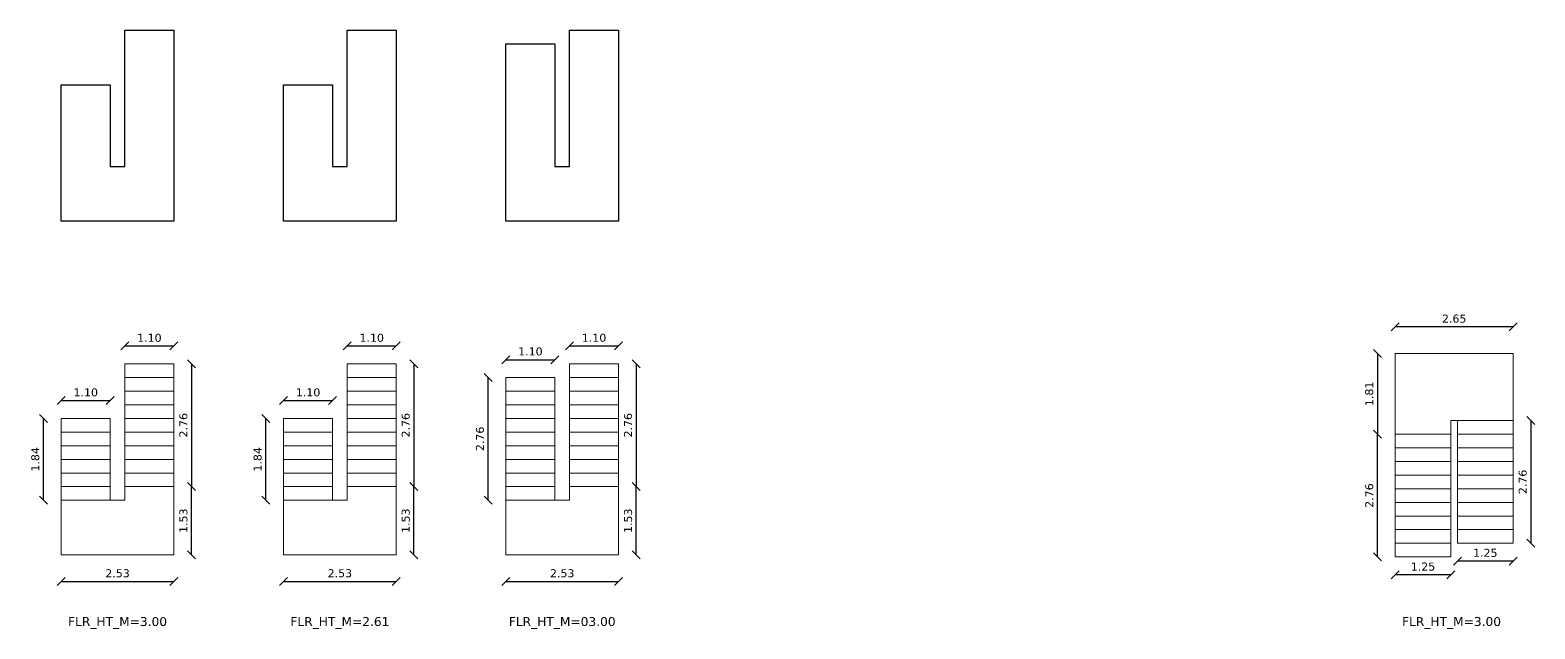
# Model space of a CAD drawing. Header units: metres. Extents: x 609 to 1377, y 679 to 857.
# Drawn here: x 1032.09 to 1065.93, y 723.85 to 737.31 of the extents above; entities that cross this region are included whole.
import ezdxf

# ---------------------------------------------------------------- set-up
doc = ezdxf.new("R2010")
doc.units = ezdxf.units.M
doc.header["$MEASUREMENT"] = 0
doc.header["$PDMODE"] = 2
doc.header["$PDSIZE"] = 50
doc.layers.get('0').update_dxf_attribs({"lineweight": 0})
doc.layers.get('Defpoints').update_dxf_attribs({"lineweight": 0})
for name, color, linetype, lineweight in [('BLK_1_FLR_-1_FIRESTAIR_1', 1, 'Continuous', 0), ('BLK_1_FLR_-1_FIRESTAIR_1_FLIGHT_1', 7, 'Continuous', 0), ('BLK_1_FLR_-1_FIRESTAIR_1_FLIGHT_2', 7, 'Continuous', 0), ('BLK_1_FLR_-1_FIRESTAIR_1_LANDING_1', 7, 'Continuous', 0), ('BLK_1_FLR_-1_STAIR_1_FLIGHT_1', 7, 'Continuous', 0), ('BLK_1_FLR_-1_STAIR_1_FLIGHT_2', 7, 'Continuous', 0), ('BLK_1_FLR_-1_STAIR_1_LANDING_1', 7, 'Continuous', 0), ('BLK_1_FLR_0_STAIR_1_FLIGHT_1', 7, 'Continuous', 0), ('BLK_1_FLR_0_STAIR_1_FLIGHT_2', 7, 'Continuous', 0), ('BLK_1_FLR_0_STAIR_1_LANDING_1', 7, 'Continuous', 0), ('BLK_1_FLR_1_STAIR_1_FLIGHT_1', 7, 'Continuous', 0), ('BLK_1_FLR_1_STAIR_1_FLIGHT_2', 7, 'Continuous', 0), ('BLK_1_FLR_1_STAIR_1_LANDING_1', 7, 'Continuous', 0)]:
    doc.layers.add(name, color=color, linetype=linetype, lineweight=lineweight)
for name, color, linetype in [('BLK_1_FLR_-1_STAIR_1', 1, 'Continuous'), ('BLK_1_FLR_0_STAIR_1', 1, 'Continuous'), ('BLK_1_FLR_1_STAIR_1', 1, 'Continuous')]:
    doc.layers.add(name, color=color, linetype=linetype)
doc.styles.get("Standard").update_dxf_attribs({"font": 'verdana.ttf', "height": 0.18})
doc.dimstyles.get("Standard").update_dxf_attribs({"dimscale": 0, "dimtxt": 0.18, "dimasz": 0.18, "dimexe": 0.18, "dimexo": 0.0625, "dimgap": 0.09, "dimtad": 1, "dimtoh": 1, "dimzin": 0, "dimdsep": 46, "dimtxsty": 'Standard', "dimblk": 'OBLIQUE', "dimcen": 0.09, "dimse1": 1, "dimse2": 1, "dimadec": 0, "dimazin": 0, "dimtfac": 1, "dimtofl": 0, "dimtmove": 0, "dimatfit": 3, "dimldrblk": 'OBLIQUE', "dimfxl": 1, "dimtolj": 1, "dimtzin": 0, "dimarcsym": 0})

# ---------------------------------------------------------------- blocks, each defined once
blk = doc.blocks.new('_Oblique')
at = {"color": 0, "linetype": 'ByBlock', "lineweight": -2}
blk.add_line((-0.5, -0.5), (0.5, 0.5), dxfattribs=at)
blk = doc.blocks.new('*D126')
at = {"layer": 'BLK_1_FLR_0_STAIR_1_FLIGHT_2', "color": 0, "linetype": 'Continuous', "lineweight": -2}
blk.add_line((1037.388, 726.739), (1037.388, 728.579), dxfattribs=at)
at = {"layer": 'Defpoints', "color": 0, "linetype": 'Continuous'}
for p in [(1037.388, 728.579), (1037.788, 728.579), (1037.788, 726.739)]:
    blk.add_point(p, dxfattribs=at)
at = {"layer": 'BLK_1_FLR_0_STAIR_1_FLIGHT_2', "color": 0, "linetype": 'Continuous', "lineweight": -2, "xscale": 0.18, "yscale": 0.18, "zscale": 0.18}
for p, rotation in [((1037.388, 728.579), 90), ((1037.388, 726.739), 270)]:
    blk.add_blockref('_Oblique', p, dxfattribs=dict(at, rotation=rotation))
at = {"layer": 'BLK_1_FLR_0_STAIR_1_FLIGHT_2', "color": 0, "linetype": 'Continuous', "insert": (1037.204, 727.659), "char_height": 0.18, "attachment_point": 5, "rotation": 90}
blk.add_mtext('\\A1;1.84', dxfattribs=at)
blk = doc.blocks.new('*D127')
at = {"layer": 'BLK_1_FLR_0_STAIR_1_FLIGHT_1', "color": 0, "linetype": 'Continuous', "lineweight": -2}
blk.add_line((1040.718, 729.806), (1040.718, 727.046), dxfattribs=at)
at = {"layer": 'Defpoints', "color": 0, "linetype": 'Continuous'}
for p in [(1040.318, 729.806), (1040.318, 727.046), (1040.718, 727.046)]:
    blk.add_point(p, dxfattribs=at)
at = {"layer": 'BLK_1_FLR_0_STAIR_1_FLIGHT_1', "color": 0, "linetype": 'Continuous', "lineweight": -2, "xscale": 0.18, "yscale": 0.18, "zscale": 0.18}
for p, rotation in [((1040.718, 729.806), 90), ((1040.718, 727.046), 270)]:
    blk.add_blockref('_Oblique', p, dxfattribs=dict(at, rotation=rotation))
at = {"layer": 'BLK_1_FLR_0_STAIR_1_FLIGHT_1', "color": 0, "linetype": 'Continuous', "insert": (1040.535, 728.426), "char_height": 0.18, "attachment_point": 5, "rotation": 90}
blk.add_mtext('\\A1;2.76', dxfattribs=at)
blk = doc.blocks.new('*D128')
at = {"layer": 'BLK_1_FLR_0_STAIR_1_FLIGHT_2', "color": 0, "linetype": 'Continuous', "lineweight": -2}
blk.add_line((1037.788, 728.979), (1038.888, 728.979), dxfattribs=at)
at = {"layer": 'Defpoints', "color": 0, "linetype": 'Continuous'}
for p in [(1038.888, 728.979), (1037.788, 728.579), (1038.888, 728.579)]:
    blk.add_point(p, dxfattribs=at)
at = {"layer": 'BLK_1_FLR_0_STAIR_1_FLIGHT_2', "color": 0, "linetype": 'Continuous', "lineweight": -2, "xscale": 0.18, "yscale": 0.18, "zscale": 0.18, "rotation": 180}
blk.add_blockref('_Oblique', (1037.788, 728.979), dxfattribs=at)
at = {"layer": 'BLK_1_FLR_0_STAIR_1_FLIGHT_2', "color": 0, "linetype": 'Continuous', "lineweight": -2, "xscale": 0.18, "yscale": 0.18, "zscale": 0.18}
blk.add_blockref('_Oblique', (1038.888, 728.979), dxfattribs=at)
at = {"layer": 'BLK_1_FLR_0_STAIR_1_FLIGHT_2', "color": 0, "linetype": 'Continuous', "insert": (1038.338, 729.163), "char_height": 0.18, "attachment_point": 5}
blk.add_mtext('\\A1;1.10', dxfattribs=at)
blk = doc.blocks.new('*D129')
at = {"layer": 'BLK_1_FLR_0_STAIR_1_FLIGHT_1', "color": 0, "linetype": 'Continuous', "lineweight": -2}
blk.add_line((1039.219, 730.207), (1040.318, 730.207), dxfattribs=at)
at = {"layer": 'Defpoints', "color": 0, "linetype": 'Continuous'}
for p in [(1040.318, 730.207), (1039.219, 729.806), (1040.318, 729.807)]:
    blk.add_point(p, dxfattribs=at)
at = {"layer": 'BLK_1_FLR_0_STAIR_1_FLIGHT_1', "color": 0, "linetype": 'Continuous', "lineweight": -2, "xscale": 0.18, "yscale": 0.18, "zscale": 0.18, "rotation": 180}
blk.add_blockref('_Oblique', (1039.219, 730.207), dxfattribs=at)
at = {"layer": 'BLK_1_FLR_0_STAIR_1_FLIGHT_1', "color": 0, "linetype": 'Continuous', "lineweight": -2, "xscale": 0.18, "yscale": 0.18, "zscale": 0.18}
blk.add_blockref('_Oblique', (1040.318, 730.207), dxfattribs=at)
at = {"layer": 'BLK_1_FLR_0_STAIR_1_FLIGHT_1', "color": 0, "linetype": 'Continuous', "insert": (1039.769, 730.39), "char_height": 0.18, "attachment_point": 5}
blk.add_mtext('\\A1;1.10', dxfattribs=at)
blk = doc.blocks.new('*D134')
at = {"layer": 'BLK_1_FLR_0_STAIR_1_LANDING_1', "color": 0, "lineweight": -2}
blk.add_line((1037.788, 724.913), (1040.318, 724.913), dxfattribs=at)
at = {"layer": 'Defpoints', "color": 0, "linetype": 'Continuous'}
for p in [(1037.788, 725.513), (1040.318, 725.513), (1040.318, 724.913)]:
    blk.add_point(p, dxfattribs=at)
at = {"layer": 'BLK_1_FLR_0_STAIR_1_LANDING_1', "color": 0, "linetype": 'Continuous', "lineweight": -2, "xscale": 0.18, "yscale": 0.18, "zscale": 0.18, "rotation": 180}
blk.add_blockref('_Oblique', (1037.788, 724.913), dxfattribs=at)
at = {"layer": 'BLK_1_FLR_0_STAIR_1_LANDING_1', "color": 0, "linetype": 'Continuous', "lineweight": -2, "xscale": 0.18, "yscale": 0.18, "zscale": 0.18}
blk.add_blockref('_Oblique', (1040.318, 724.913), dxfattribs=at)
at = {"layer": 'BLK_1_FLR_0_STAIR_1_LANDING_1', "color": 0, "linetype": 'Continuous', "insert": (1039.053, 725.097), "char_height": 0.18, "attachment_point": 5}
blk.add_mtext('\\A1;2.53', dxfattribs=at)
blk = doc.blocks.new('*D136')
at = {"layer": 'BLK_1_FLR_0_STAIR_1_LANDING_1', "color": 0, "lineweight": -2}
blk.add_line((1040.718, 725.513), (1040.718, 727.046), dxfattribs=at)
at = {"layer": 'Defpoints', "color": 0, "linetype": 'Continuous'}
for p in [(1040.318, 727.046), (1040.718, 727.046), (1040.318, 725.513)]:
    blk.add_point(p, dxfattribs=at)
at = {"layer": 'BLK_1_FLR_0_STAIR_1_LANDING_1', "color": 0, "linetype": 'Continuous', "lineweight": -2, "xscale": 0.18, "yscale": 0.18, "zscale": 0.18}
for p, rotation in [((1040.718, 727.046), 90), ((1040.718, 725.513), 270)]:
    blk.add_blockref('_Oblique', p, dxfattribs=dict(at, rotation=rotation))
at = {"layer": 'BLK_1_FLR_0_STAIR_1_LANDING_1', "color": 0, "linetype": 'Continuous', "insert": (1040.535, 726.279), "char_height": 0.18, "attachment_point": 5, "rotation": 90}
blk.add_mtext('\\A1;1.53', dxfattribs=at)
blk = doc.blocks.new('*D290')
at = {"layer": 'BLK_1_FLR_-1_STAIR_1_FLIGHT_1', "color": 0, "linetype": 'Continuous', "lineweight": -2}
blk.add_line((1032.388, 726.739), (1032.388, 728.579), dxfattribs=at)
at = {"layer": 'Defpoints', "color": 0, "linetype": 'Continuous'}
for p in [(1032.388, 728.579), (1032.788, 728.579), (1032.788, 726.739)]:
    blk.add_point(p, dxfattribs=at)
at = {"layer": 'BLK_1_FLR_-1_STAIR_1_FLIGHT_1', "color": 0, "linetype": 'Continuous', "lineweight": -2, "xscale": 0.18, "yscale": 0.18, "zscale": 0.18}
for p, rotation in [((1032.388, 728.579), 90), ((1032.388, 726.739), 270)]:
    blk.add_blockref('_Oblique', p, dxfattribs=dict(at, rotation=rotation))
at = {"layer": 'BLK_1_FLR_-1_STAIR_1_FLIGHT_1', "color": 0, "linetype": 'Continuous', "insert": (1032.204, 727.659), "char_height": 0.18, "attachment_point": 5, "rotation": 90}
blk.add_mtext('\\A1;1.84', dxfattribs=at)
blk = doc.blocks.new('*D291')
at = {"layer": 'BLK_1_FLR_-1_STAIR_1_FLIGHT_2', "color": 0, "linetype": 'Continuous', "lineweight": -2}
blk.add_line((1035.718, 729.806), (1035.718, 727.046), dxfattribs=at)
at = {"layer": 'Defpoints', "color": 0, "linetype": 'Continuous'}
for p in [(1035.318, 729.806), (1035.318, 727.046), (1035.718, 727.046)]:
    blk.add_point(p, dxfattribs=at)
at = {"layer": 'BLK_1_FLR_-1_STAIR_1_FLIGHT_2', "color": 0, "linetype": 'Continuous', "lineweight": -2, "xscale": 0.18, "yscale": 0.18, "zscale": 0.18}
for p, rotation in [((1035.718, 729.806), 90), ((1035.718, 727.046), 270)]:
    blk.add_blockref('_Oblique', p, dxfattribs=dict(at, rotation=rotation))
at = {"layer": 'BLK_1_FLR_-1_STAIR_1_FLIGHT_2', "color": 0, "linetype": 'Continuous', "insert": (1035.535, 728.426), "char_height": 0.18, "attachment_point": 5, "rotation": 90}
blk.add_mtext('\\A1;2.76', dxfattribs=at)
blk = doc.blocks.new('*D292')
at = {"layer": 'BLK_1_FLR_-1_STAIR_1_FLIGHT_1', "color": 0, "linetype": 'Continuous', "lineweight": -2}
blk.add_line((1032.788, 728.979), (1033.888, 728.979), dxfattribs=at)
at = {"layer": 'Defpoints', "color": 0, "linetype": 'Continuous'}
for p in [(1033.888, 728.979), (1032.788, 728.579), (1033.888, 728.579)]:
    blk.add_point(p, dxfattribs=at)
at = {"layer": 'BLK_1_FLR_-1_STAIR_1_FLIGHT_1', "color": 0, "linetype": 'Continuous', "lineweight": -2, "xscale": 0.18, "yscale": 0.18, "zscale": 0.18, "rotation": 180}
blk.add_blockref('_Oblique', (1032.788, 728.979), dxfattribs=at)
at = {"layer": 'BLK_1_FLR_-1_STAIR_1_FLIGHT_1', "color": 0, "linetype": 'Continuous', "lineweight": -2, "xscale": 0.18, "yscale": 0.18, "zscale": 0.18}
blk.add_blockref('_Oblique', (1033.888, 728.979), dxfattribs=at)
at = {"layer": 'BLK_1_FLR_-1_STAIR_1_FLIGHT_1', "color": 0, "linetype": 'Continuous', "insert": (1033.338, 729.163), "char_height": 0.18, "attachment_point": 5}
blk.add_mtext('\\A1;1.10', dxfattribs=at)
blk = doc.blocks.new('*D293')
at = {"layer": 'BLK_1_FLR_-1_STAIR_1_FLIGHT_2', "color": 0, "linetype": 'Continuous', "lineweight": -2}
blk.add_line((1034.219, 730.207), (1035.318, 730.207), dxfattribs=at)
at = {"layer": 'Defpoints', "color": 0, "linetype": 'Continuous'}
for p in [(1035.318, 730.207), (1034.219, 729.806), (1035.318, 729.807)]:
    blk.add_point(p, dxfattribs=at)
at = {"layer": 'BLK_1_FLR_-1_STAIR_1_FLIGHT_2', "color": 0, "linetype": 'Continuous', "lineweight": -2, "xscale": 0.18, "yscale": 0.18, "zscale": 0.18, "rotation": 180}
blk.add_blockref('_Oblique', (1034.219, 730.207), dxfattribs=at)
at = {"layer": 'BLK_1_FLR_-1_STAIR_1_FLIGHT_2', "color": 0, "linetype": 'Continuous', "lineweight": -2, "xscale": 0.18, "yscale": 0.18, "zscale": 0.18}
blk.add_blockref('_Oblique', (1035.318, 730.207), dxfattribs=at)
at = {"layer": 'BLK_1_FLR_-1_STAIR_1_FLIGHT_2', "color": 0, "linetype": 'Continuous', "insert": (1034.769, 730.39), "char_height": 0.18, "attachment_point": 5}
blk.add_mtext('\\A1;1.10', dxfattribs=at)
blk = doc.blocks.new('*D288')
at = {"layer": 'BLK_1_FLR_-1_STAIR_1_LANDING_1', "color": 0, "lineweight": -2}
blk.add_line((1032.788, 724.913), (1035.318, 724.913), dxfattribs=at)
at = {"layer": 'Defpoints', "color": 0}
for p in [(1032.788, 725.513), (1035.318, 725.513), (1035.318, 724.913)]:
    blk.add_point(p, dxfattribs=at)
at = {"layer": 'BLK_1_FLR_-1_STAIR_1_LANDING_1', "color": 0, "lineweight": -2, "xscale": 0.18, "yscale": 0.18, "zscale": 0.18, "rotation": 180}
blk.add_blockref('_Oblique', (1032.788, 724.913), dxfattribs=at)
at = {"layer": 'BLK_1_FLR_-1_STAIR_1_LANDING_1', "color": 0, "lineweight": -2, "xscale": 0.18, "yscale": 0.18, "zscale": 0.18}
blk.add_blockref('_Oblique', (1035.318, 724.913), dxfattribs=at)
at = {"layer": 'BLK_1_FLR_-1_STAIR_1_LANDING_1', "color": 0, "insert": (1034.053, 725.097), "char_height": 0.18, "attachment_point": 5}
blk.add_mtext('\\A1;2.53', dxfattribs=at)
blk = doc.blocks.new('*D289')
at = {"layer": 'BLK_1_FLR_-1_STAIR_1_LANDING_1', "color": 0, "lineweight": -2}
blk.add_line((1035.718, 725.513), (1035.718, 727.046), dxfattribs=at)
at = {"layer": 'Defpoints', "color": 0}
for p in [(1035.318, 727.046), (1035.718, 727.046), (1035.318, 725.513)]:
    blk.add_point(p, dxfattribs=at)
at = {"layer": 'BLK_1_FLR_-1_STAIR_1_LANDING_1', "color": 0, "lineweight": -2, "xscale": 0.18, "yscale": 0.18, "zscale": 0.18}
for p, rotation in [((1035.718, 727.046), 90), ((1035.718, 725.513), 270)]:
    blk.add_blockref('_Oblique', p, dxfattribs=dict(at, rotation=rotation))
at = {"layer": 'BLK_1_FLR_-1_STAIR_1_LANDING_1', "color": 0, "insert": (1035.535, 726.279), "char_height": 0.18, "attachment_point": 5, "rotation": 90}
blk.add_mtext('\\A1;1.53', dxfattribs=at)
blk = doc.blocks.new('*D296')
at = {"layer": 'BLK_1_FLR_1_STAIR_1_FLIGHT_2', "color": 0, "linetype": 'Continuous', "lineweight": -2}
blk.add_line((1042.388, 726.739), (1042.388, 729.499), dxfattribs=at)
at = {"layer": 'Defpoints', "color": 0, "linetype": 'Continuous'}
for p in [(1042.388, 729.499), (1042.788, 729.499), (1042.788, 726.739)]:
    blk.add_point(p, dxfattribs=at)
at = {"layer": 'BLK_1_FLR_1_STAIR_1_FLIGHT_2', "color": 0, "linetype": 'Continuous', "lineweight": -2, "xscale": 0.18, "yscale": 0.18, "zscale": 0.18}
for p, rotation in [((1042.388, 729.499), 90), ((1042.388, 726.739), 270)]:
    blk.add_blockref('_Oblique', p, dxfattribs=dict(at, rotation=rotation))
at = {"layer": 'BLK_1_FLR_1_STAIR_1_FLIGHT_2', "color": 0, "linetype": 'Continuous', "insert": (1042.205, 728.119), "char_height": 0.18, "attachment_point": 5, "rotation": 90}
blk.add_mtext('\\A1;2.76', dxfattribs=at)
blk = doc.blocks.new('*D297')
at = {"layer": 'BLK_1_FLR_1_STAIR_1_FLIGHT_1', "color": 0, "linetype": 'Continuous', "lineweight": -2}
blk.add_line((1045.718, 729.806), (1045.718, 727.046), dxfattribs=at)
at = {"layer": 'Defpoints', "color": 0, "linetype": 'Continuous'}
for p in [(1045.318, 729.806), (1045.318, 727.046), (1045.718, 727.046)]:
    blk.add_point(p, dxfattribs=at)
at = {"layer": 'BLK_1_FLR_1_STAIR_1_FLIGHT_1', "color": 0, "linetype": 'Continuous', "lineweight": -2, "xscale": 0.18, "yscale": 0.18, "zscale": 0.18}
for p, rotation in [((1045.718, 729.806), 90), ((1045.718, 727.046), 270)]:
    blk.add_blockref('_Oblique', p, dxfattribs=dict(at, rotation=rotation))
at = {"layer": 'BLK_1_FLR_1_STAIR_1_FLIGHT_1', "color": 0, "linetype": 'Continuous', "insert": (1045.535, 728.426), "char_height": 0.18, "attachment_point": 5, "rotation": 90}
blk.add_mtext('\\A1;2.76', dxfattribs=at)
blk = doc.blocks.new('*D298')
at = {"layer": 'BLK_1_FLR_1_STAIR_1_FLIGHT_2', "color": 0, "linetype": 'Continuous', "lineweight": -2}
blk.add_line((1042.788, 729.899), (1043.888, 729.899), dxfattribs=at)
at = {"layer": 'Defpoints', "color": 0, "linetype": 'Continuous'}
for p in [(1043.888, 729.899), (1042.788, 729.499), (1043.888, 729.499)]:
    blk.add_point(p, dxfattribs=at)
at = {"layer": 'BLK_1_FLR_1_STAIR_1_FLIGHT_2', "color": 0, "linetype": 'Continuous', "lineweight": -2, "xscale": 0.18, "yscale": 0.18, "zscale": 0.18, "rotation": 180}
blk.add_blockref('_Oblique', (1042.788, 729.899), dxfattribs=at)
at = {"layer": 'BLK_1_FLR_1_STAIR_1_FLIGHT_2', "color": 0, "linetype": 'Continuous', "lineweight": -2, "xscale": 0.18, "yscale": 0.18, "zscale": 0.18}
blk.add_blockref('_Oblique', (1043.888, 729.899), dxfattribs=at)
at = {"layer": 'BLK_1_FLR_1_STAIR_1_FLIGHT_2', "color": 0, "linetype": 'Continuous', "insert": (1043.338, 730.083), "char_height": 0.18, "attachment_point": 5}
blk.add_mtext('\\A1;1.10', dxfattribs=at)
blk = doc.blocks.new('*D299')
at = {"layer": 'BLK_1_FLR_1_STAIR_1_FLIGHT_1', "color": 0, "linetype": 'Continuous', "lineweight": -2}
blk.add_line((1044.219, 730.207), (1045.318, 730.207), dxfattribs=at)
at = {"layer": 'Defpoints', "color": 0, "linetype": 'Continuous'}
for p in [(1045.318, 730.207), (1044.219, 729.806), (1045.318, 729.807)]:
    blk.add_point(p, dxfattribs=at)
at = {"layer": 'BLK_1_FLR_1_STAIR_1_FLIGHT_1', "color": 0, "linetype": 'Continuous', "lineweight": -2, "xscale": 0.18, "yscale": 0.18, "zscale": 0.18, "rotation": 180}
blk.add_blockref('_Oblique', (1044.219, 730.207), dxfattribs=at)
at = {"layer": 'BLK_1_FLR_1_STAIR_1_FLIGHT_1', "color": 0, "linetype": 'Continuous', "lineweight": -2, "xscale": 0.18, "yscale": 0.18, "zscale": 0.18}
blk.add_blockref('_Oblique', (1045.318, 730.207), dxfattribs=at)
at = {"layer": 'BLK_1_FLR_1_STAIR_1_FLIGHT_1', "color": 0, "linetype": 'Continuous', "insert": (1044.769, 730.39), "char_height": 0.18, "attachment_point": 5}
blk.add_mtext('\\A1;1.10', dxfattribs=at)
blk = doc.blocks.new('*D294')
at = {"layer": 'BLK_1_FLR_1_STAIR_1_LANDING_1', "color": 0, "lineweight": -2}
blk.add_line((1042.788, 724.913), (1045.318, 724.913), dxfattribs=at)
at = {"layer": 'Defpoints', "color": 0, "linetype": 'Continuous'}
for p in [(1042.788, 725.513), (1045.318, 725.513), (1045.318, 724.913)]:
    blk.add_point(p, dxfattribs=at)
at = {"layer": 'BLK_1_FLR_1_STAIR_1_LANDING_1', "color": 0, "linetype": 'Continuous', "lineweight": -2, "xscale": 0.18, "yscale": 0.18, "zscale": 0.18, "rotation": 180}
blk.add_blockref('_Oblique', (1042.788, 724.913), dxfattribs=at)
at = {"layer": 'BLK_1_FLR_1_STAIR_1_LANDING_1', "color": 0, "linetype": 'Continuous', "lineweight": -2, "xscale": 0.18, "yscale": 0.18, "zscale": 0.18}
blk.add_blockref('_Oblique', (1045.318, 724.913), dxfattribs=at)
at = {"layer": 'BLK_1_FLR_1_STAIR_1_LANDING_1', "color": 0, "linetype": 'Continuous', "insert": (1044.053, 725.097), "char_height": 0.18, "attachment_point": 5}
blk.add_mtext('\\A1;2.53', dxfattribs=at)
blk = doc.blocks.new('*D295')
at = {"layer": 'BLK_1_FLR_1_STAIR_1_LANDING_1', "color": 0, "lineweight": -2}
blk.add_line((1045.718, 725.513), (1045.718, 727.046), dxfattribs=at)
at = {"layer": 'Defpoints', "color": 0, "linetype": 'Continuous'}
for p in [(1045.318, 727.046), (1045.718, 727.046), (1045.318, 725.513)]:
    blk.add_point(p, dxfattribs=at)
at = {"layer": 'BLK_1_FLR_1_STAIR_1_LANDING_1', "color": 0, "linetype": 'Continuous', "lineweight": -2, "xscale": 0.18, "yscale": 0.18, "zscale": 0.18}
for p, rotation in [((1045.718, 727.046), 90), ((1045.718, 725.513), 270)]:
    blk.add_blockref('_Oblique', p, dxfattribs=dict(at, rotation=rotation))
at = {"layer": 'BLK_1_FLR_1_STAIR_1_LANDING_1', "color": 0, "linetype": 'Continuous', "insert": (1045.535, 726.279), "char_height": 0.18, "attachment_point": 5, "rotation": 90}
blk.add_mtext('\\A1;1.53', dxfattribs=at)
blk = doc.blocks.new('*D302')
at = {"layer": 'BLK_1_FLR_-1_FIRESTAIR_1_FLIGHT_1', "color": 0, "lineweight": -2}
blk.add_line((1065.838, 728.532), (1065.838, 725.772), dxfattribs=at)
at = {"layer": 'Defpoints', "color": 0}
for p in [(1065.438, 728.532), (1065.438, 725.772), (1065.838, 725.772)]:
    blk.add_point(p, dxfattribs=at)
at = {"layer": 'BLK_1_FLR_-1_FIRESTAIR_1_FLIGHT_1', "color": 0, "lineweight": -2, "xscale": 0.18, "yscale": 0.18, "zscale": 0.18}
for p, rotation in [((1065.838, 728.532), 90), ((1065.838, 725.772), 270)]:
    blk.add_blockref('_Oblique', p, dxfattribs=dict(at, rotation=rotation))
at = {"layer": 'BLK_1_FLR_-1_FIRESTAIR_1_FLIGHT_1', "color": 0, "insert": (1065.655, 727.152), "char_height": 0.18, "attachment_point": 5, "rotation": 90}
blk.add_mtext('\\A1;2.76', dxfattribs=at)
blk = doc.blocks.new('*D303')
at = {"layer": 'BLK_1_FLR_-1_FIRESTAIR_1_FLIGHT_2', "color": 0, "lineweight": -2}
blk.add_line((1062.388, 725.465), (1062.388, 728.225), dxfattribs=at)
at = {"layer": 'Defpoints', "color": 0}
for p in [(1062.388, 728.225), (1062.788, 728.225), (1062.788, 725.465)]:
    blk.add_point(p, dxfattribs=at)
at = {"layer": 'BLK_1_FLR_-1_FIRESTAIR_1_FLIGHT_2', "color": 0, "lineweight": -2, "xscale": 0.18, "yscale": 0.18, "zscale": 0.18}
for p, rotation in [((1062.388, 728.225), 90), ((1062.388, 725.465), 270)]:
    blk.add_blockref('_Oblique', p, dxfattribs=dict(at, rotation=rotation))
at = {"layer": 'BLK_1_FLR_-1_FIRESTAIR_1_FLIGHT_2', "color": 0, "insert": (1062.205, 726.845), "char_height": 0.18, "attachment_point": 5, "rotation": 90}
blk.add_mtext('\\A1;2.76', dxfattribs=at)
blk = doc.blocks.new('*D304')
at = {"layer": 'BLK_1_FLR_-1_FIRESTAIR_1_FLIGHT_1', "color": 0, "lineweight": -2}
blk.add_line((1065.438, 725.372), (1064.187, 725.372), dxfattribs=at)
at = {"layer": 'Defpoints', "color": 0}
for p in [(1064.187, 725.772), (1065.438, 725.772), (1064.187, 725.372)]:
    blk.add_point(p, dxfattribs=at)
at = {"layer": 'BLK_1_FLR_-1_FIRESTAIR_1_FLIGHT_1', "color": 0, "lineweight": -2, "xscale": 0.18, "yscale": 0.18, "zscale": 0.18, "rotation": 180}
blk.add_blockref('_Oblique', (1064.187, 725.372), dxfattribs=at)
at = {"layer": 'BLK_1_FLR_-1_FIRESTAIR_1_FLIGHT_1', "color": 0, "lineweight": -2, "xscale": 0.18, "yscale": 0.18, "zscale": 0.18}
blk.add_blockref('_Oblique', (1065.438, 725.372), dxfattribs=at)
at = {"layer": 'BLK_1_FLR_-1_FIRESTAIR_1_FLIGHT_1', "color": 0, "insert": (1064.813, 725.556), "char_height": 0.18, "attachment_point": 5}
blk.add_mtext('\\A1;1.25', dxfattribs=at)
blk = doc.blocks.new('*D305')
at = {"layer": 'BLK_1_FLR_-1_FIRESTAIR_1_FLIGHT_2', "color": 0, "lineweight": -2}
blk.add_line((1064.038, 725.065), (1062.788, 725.065), dxfattribs=at)
at = {"layer": 'Defpoints', "color": 0}
for p in [(1062.788, 725.465), (1064.038, 725.465), (1062.788, 725.065)]:
    blk.add_point(p, dxfattribs=at)
at = {"layer": 'BLK_1_FLR_-1_FIRESTAIR_1_FLIGHT_2', "color": 0, "lineweight": -2, "xscale": 0.18, "yscale": 0.18, "zscale": 0.18, "rotation": 180}
blk.add_blockref('_Oblique', (1062.788, 725.065), dxfattribs=at)
at = {"layer": 'BLK_1_FLR_-1_FIRESTAIR_1_FLIGHT_2', "color": 0, "lineweight": -2, "xscale": 0.18, "yscale": 0.18, "zscale": 0.18}
blk.add_blockref('_Oblique', (1064.038, 725.065), dxfattribs=at)
at = {"layer": 'BLK_1_FLR_-1_FIRESTAIR_1_FLIGHT_2', "color": 0, "insert": (1063.413, 725.248), "char_height": 0.18, "attachment_point": 5}
blk.add_mtext('\\A1;1.25', dxfattribs=at)
blk = doc.blocks.new('*D300')
at = {"layer": 'BLK_1_FLR_-1_FIRESTAIR_1_LANDING_1', "color": 0, "lineweight": -2}
blk.add_line((1065.438, 730.636), (1062.788, 730.636), dxfattribs=at)
at = {"layer": 'Defpoints', "color": 0}
for p in [(1062.788, 730.636), (1062.788, 730.036), (1065.438, 730.036)]:
    blk.add_point(p, dxfattribs=at)
at = {"layer": 'BLK_1_FLR_-1_FIRESTAIR_1_LANDING_1', "color": 0, "lineweight": -2, "xscale": 0.18, "yscale": 0.18, "zscale": 0.18, "rotation": 180}
blk.add_blockref('_Oblique', (1062.788, 730.636), dxfattribs=at)
at = {"layer": 'BLK_1_FLR_-1_FIRESTAIR_1_LANDING_1', "color": 0, "lineweight": -2, "xscale": 0.18, "yscale": 0.18, "zscale": 0.18}
blk.add_blockref('_Oblique', (1065.438, 730.636), dxfattribs=at)
at = {"layer": 'BLK_1_FLR_-1_FIRESTAIR_1_LANDING_1', "color": 0, "insert": (1064.113, 730.82), "char_height": 0.18, "attachment_point": 5}
blk.add_mtext('\\A1;2.65', dxfattribs=at)
blk = doc.blocks.new('*D301')
at = {"layer": 'BLK_1_FLR_-1_FIRESTAIR_1_LANDING_1', "color": 0, "lineweight": -2}
blk.add_line((1062.388, 730.036), (1062.388, 728.225), dxfattribs=at)
at = {"layer": 'Defpoints', "color": 0}
for p in [(1062.788, 730.036), (1062.388, 728.225), (1062.788, 728.225)]:
    blk.add_point(p, dxfattribs=at)
at = {"layer": 'BLK_1_FLR_-1_FIRESTAIR_1_LANDING_1', "color": 0, "lineweight": -2, "xscale": 0.18, "yscale": 0.18, "zscale": 0.18}
for p, rotation in [((1062.388, 730.036), 90), ((1062.388, 728.225), 270)]:
    blk.add_blockref('_Oblique', p, dxfattribs=dict(at, rotation=rotation))
at = {"layer": 'BLK_1_FLR_-1_FIRESTAIR_1_LANDING_1', "color": 0, "insert": (1062.204, 729.131), "char_height": 0.18, "attachment_point": 5, "rotation": 90}
blk.add_mtext('\\A1;1.81', dxfattribs=at)

msp = doc.modelspace()

# ---------------------------------------------------------------- linework, layer by layer
at = {"layer": 'BLK_1_FLR_-1_FIRESTAIR_1_FLIGHT_1'}
for p, q in [((1064.188, 728.532), (1065.438, 728.532)), ((1064.188, 728.225), (1065.438, 728.225)), ((1064.188, 727.919), (1065.438, 727.919)), ((1064.188, 727.612), (1065.438, 727.612)), ((1064.188, 727.305), (1065.438, 727.305)), ((1064.188, 726.999), (1065.438, 726.999)), ((1064.188, 726.692), (1065.438, 726.692)), ((1064.188, 726.385), (1065.438, 726.385)), ((1064.188, 726.079), (1065.438, 726.079)), ((1064.188, 725.772), (1065.438, 725.772))]:
    msp.add_line(p, q, dxfattribs=at)
msp.add_lwpolyline([(1064.188, 725.772), (1065.438, 725.772), (1065.438, 728.532), (1064.188, 728.532)], close=True, dxfattribs=at)
at = {"layer": 'BLK_1_FLR_-1_FIRESTAIR_1_FLIGHT_2'}
for p, q in [((1062.788, 728.225), (1064.038, 728.225)), ((1062.788, 727.919), (1064.038, 727.919)), ((1062.788, 727.612), (1064.038, 727.612)), ((1062.788, 727.305), (1064.038, 727.305)), ((1062.788, 726.999), (1064.038, 726.999)), ((1062.788, 726.692), (1064.038, 726.692)), ((1062.788, 726.385), (1064.038, 726.385)), ((1062.788, 726.079), (1064.038, 726.079)), ((1062.788, 725.772), (1064.038, 725.772)), ((1062.788, 725.465), (1064.038, 725.465))]:
    msp.add_line(p, q, dxfattribs=at)
msp.add_lwpolyline([(1062.788, 725.465), (1064.038, 725.465), (1064.038, 728.225), (1062.788, 728.225)], close=True, dxfattribs=at)
at = {"layer": 'BLK_1_FLR_-1_FIRESTAIR_1_LANDING_1'}
msp.add_lwpolyline([(1062.788, 728.225), (1064.038, 728.225), (1064.038, 728.532), (1065.438, 728.532), (1065.438, 730.036), (1062.788, 730.036)], close=True, dxfattribs=at)
at = {"layer": 'BLK_1_FLR_-1_STAIR_1', "linetype": 'Continuous'}
msp.add_lwpolyline([(1032.788, 736.079), (1033.888, 736.079), (1033.888, 734.239), (1034.219, 734.239), (1034.219, 737.306), (1035.318, 737.307), (1035.318, 733.013), (1032.788, 733.013)], close=True, dxfattribs=at)
at = {"layer": 'BLK_1_FLR_-1_STAIR_1_FLIGHT_1', "linetype": 'Continuous'}
for p, q in [((1033.887, 728.579), (1032.788, 728.579)), ((1033.887, 728.272), (1032.788, 728.272)), ((1033.887, 727.966), (1032.788, 727.966)), ((1033.887, 727.659), (1032.788, 727.659)), ((1033.887, 727.352), (1032.788, 727.352)), ((1033.887, 727.046), (1032.788, 727.046)), ((1033.887, 726.739), (1032.788, 726.739))]:
    msp.add_line(p, q, dxfattribs=at)
msp.add_lwpolyline([(1032.788, 728.579), (1033.888, 728.579), (1033.888, 726.739), (1032.788, 726.739)], close=True, dxfattribs=at)
at = {"layer": 'BLK_1_FLR_-1_STAIR_1_FLIGHT_2', "linetype": 'Continuous'}
for p, q in [((1034.219, 729.806), (1035.318, 729.806)), ((1034.219, 729.499), (1035.318, 729.499)), ((1034.219, 729.192), (1035.318, 729.192)), ((1034.219, 728.886), (1035.318, 728.886)), ((1034.219, 728.579), (1035.318, 728.579)), ((1034.219, 728.272), (1035.318, 728.272)), ((1034.219, 727.966), (1035.318, 727.966)), ((1034.219, 727.659), (1035.318, 727.659)), ((1034.219, 727.352), (1035.318, 727.352)), ((1034.219, 727.046), (1035.318, 727.046))]:
    msp.add_line(p, q, dxfattribs=at)
msp.add_lwpolyline([(1034.219, 727.046), (1035.318, 727.046), (1035.318, 729.806), (1034.219, 729.806)], close=True, dxfattribs=at)
at = {"layer": 'BLK_1_FLR_-1_STAIR_1_LANDING_1'}
msp.add_lwpolyline([(1032.788, 725.513), (1032.788, 726.739), (1034.219, 726.739), (1034.219, 727.046), (1035.318, 727.046), (1035.318, 725.513)], close=True, dxfattribs=at)
at = {"layer": 'BLK_1_FLR_0_STAIR_1', "linetype": 'Continuous'}
msp.add_lwpolyline([(1037.788, 736.079), (1038.888, 736.079), (1038.888, 734.239), (1039.219, 734.239), (1039.219, 737.306), (1040.318, 737.307), (1040.318, 733.013), (1037.788, 733.013)], close=True, dxfattribs=at)
at = {"layer": 'BLK_1_FLR_0_STAIR_1_FLIGHT_1', "linetype": 'Continuous'}
for p, q in [((1039.219, 729.806), (1040.318, 729.806)), ((1039.219, 729.499), (1040.318, 729.499)), ((1039.219, 729.192), (1040.318, 729.192)), ((1039.219, 728.886), (1040.318, 728.886)), ((1039.219, 728.579), (1040.318, 728.579)), ((1039.219, 728.272), (1040.318, 728.272)), ((1039.219, 727.966), (1040.318, 727.966)), ((1039.219, 727.659), (1040.318, 727.659)), ((1039.219, 727.352), (1040.318, 727.352)), ((1039.219, 727.046), (1040.318, 727.046))]:
    msp.add_line(p, q, dxfattribs=at)
msp.add_lwpolyline([(1039.219, 727.046), (1040.318, 727.046), (1040.318, 729.806), (1039.219, 729.806)], close=True, dxfattribs=at)
at = {"layer": 'BLK_1_FLR_0_STAIR_1_FLIGHT_2', "linetype": 'Continuous'}
for p, q in [((1038.887, 728.579), (1037.788, 728.579)), ((1038.887, 728.272), (1037.788, 728.272)), ((1038.887, 727.966), (1037.788, 727.966)), ((1038.887, 727.659), (1037.788, 727.659)), ((1038.887, 727.352), (1037.788, 727.352)), ((1038.887, 727.046), (1037.788, 727.046)), ((1038.887, 726.739), (1037.788, 726.739))]:
    msp.add_line(p, q, dxfattribs=at)
msp.add_lwpolyline([(1037.788, 728.579), (1038.888, 728.579), (1038.888, 726.739), (1037.788, 726.739)], close=True, dxfattribs=at)
at = {"layer": 'BLK_1_FLR_0_STAIR_1_LANDING_1', "linetype": 'Continuous'}
msp.add_lwpolyline([(1037.788, 725.513), (1037.788, 726.739), (1039.219, 726.739), (1039.219, 727.046), (1040.318, 727.046), (1040.318, 725.513)], close=True, dxfattribs=at)
at = {"layer": 'BLK_1_FLR_1_STAIR_1', "linetype": 'Continuous'}
msp.add_lwpolyline([(1042.788, 736.999), (1043.888, 736.999), (1043.888, 734.239), (1044.219, 734.239), (1044.219, 737.306), (1045.318, 737.307), (1045.318, 733.013), (1042.788, 733.013)], close=True, dxfattribs=at)
at = {"layer": 'BLK_1_FLR_1_STAIR_1_FLIGHT_1', "linetype": 'Continuous'}
for p, q in [((1044.219, 729.806), (1045.318, 729.806)), ((1044.219, 729.499), (1045.318, 729.499)), ((1044.219, 729.192), (1045.318, 729.192)), ((1044.219, 728.886), (1045.318, 728.886)), ((1044.219, 728.579), (1045.318, 728.579)), ((1044.219, 728.272), (1045.318, 728.272)), ((1044.219, 727.966), (1045.318, 727.966)), ((1044.219, 727.659), (1045.318, 727.659)), ((1044.219, 727.352), (1045.318, 727.352)), ((1044.219, 727.046), (1045.318, 727.046))]:
    msp.add_line(p, q, dxfattribs=at)
msp.add_lwpolyline([(1044.219, 727.046), (1045.318, 727.046), (1045.318, 729.806), (1044.219, 729.806)], close=True, dxfattribs=at)
at = {"layer": 'BLK_1_FLR_1_STAIR_1_FLIGHT_2', "linetype": 'Continuous'}
for p, q in [((1043.887, 729.499), (1042.788, 729.499)), ((1043.887, 729.192), (1042.788, 729.192)), ((1043.887, 728.886), (1042.788, 728.886)), ((1043.887, 728.579), (1042.788, 728.579)), ((1043.887, 728.272), (1042.788, 728.272)), ((1043.887, 727.966), (1042.788, 727.966)), ((1043.887, 727.659), (1042.788, 727.659)), ((1043.887, 727.352), (1042.788, 727.352)), ((1043.887, 727.046), (1042.788, 727.046)), ((1043.887, 726.739), (1042.788, 726.739))]:
    msp.add_line(p, q, dxfattribs=at)
msp.add_lwpolyline([(1042.788, 729.499), (1043.888, 729.499), (1043.888, 726.739), (1042.788, 726.739)], close=True, dxfattribs=at)
at = {"layer": 'BLK_1_FLR_1_STAIR_1_LANDING_1', "linetype": 'Continuous'}
msp.add_lwpolyline([(1042.788, 725.513), (1042.788, 726.739), (1044.219, 726.739), (1044.219, 727.046), (1045.318, 727.046), (1045.318, 725.513)], close=True, dxfattribs=at)

# ---------------------------------------------------------------- texts
at = {"layer": 'BLK_1_FLR_-1_FIRESTAIR_1', "insert": (1064.053, 724.113), "char_height": 0.2, "width": 2.4, "attachment_point": 2}
msp.add_mtext('FLR_HT_M=3.00', dxfattribs=at)
at = {"layer": 'BLK_1_FLR_-1_STAIR_1', "linetype": 'Continuous', "insert": (1034.053, 724.113), "char_height": 0.2, "width": 2.4, "attachment_point": 2}
msp.add_mtext('FLR_HT_M=3.00', dxfattribs=at)
at = {"layer": 'BLK_1_FLR_0_STAIR_1', "linetype": 'Continuous', "insert": (1039.053, 724.113), "char_height": 0.2, "width": 2.4, "attachment_point": 2}
msp.add_mtext('FLR_HT_M=2.61', dxfattribs=at)
at = {"layer": 'BLK_1_FLR_1_STAIR_1', "linetype": 'Continuous', "insert": (1044.053, 724.113), "char_height": 0.2, "width": 2.4, "attachment_point": 2}
msp.add_mtext('FLR_HT_M=03.00', dxfattribs=at)

# ---------------------------------------------------------------- dimensions: what is measured, and where the dimension line sits
at = {"layer": 'BLK_1_FLR_-1_FIRESTAIR_1_FLIGHT_1', "color": 1}
dim = msp.add_linear_dim(base=(1065.838, 725.772), p1=(1065.438, 728.532), p2=(1065.438, 725.772), angle=270, dimstyle='Standard', override={"dimscale": 1}, dxfattribs=at)
dim.commit()
dim.dimension.update_dxf_attribs({"geometry": '*D302', "text_midpoint": (1065.655, 727.152)})
at = {"layer": 'BLK_1_FLR_-1_FIRESTAIR_1_FLIGHT_1', "color": 2}
dim = msp.add_linear_dim(base=(1064.187, 725.372), p1=(1065.438, 725.772), p2=(1064.187, 725.772), angle=180, dimstyle='Standard', override={"dimscale": 1}, dxfattribs=at)
dim.commit()
dim.dimension.update_dxf_attribs({"geometry": '*D304', "text_midpoint": (1064.813, 725.556)})
at = {"layer": 'BLK_1_FLR_-1_FIRESTAIR_1_FLIGHT_2', "color": 1}
dim = msp.add_linear_dim(base=(1062.388, 728.225), p1=(1062.788, 725.465), p2=(1062.788, 728.225), angle=270, dimstyle='Standard', override={"dimscale": 1}, dxfattribs=at)
dim.commit()
dim.dimension.update_dxf_attribs({"geometry": '*D303', "text_midpoint": (1062.205, 726.845)})
at = {"layer": 'BLK_1_FLR_-1_FIRESTAIR_1_FLIGHT_2', "color": 2}
dim = msp.add_linear_dim(base=(1062.788, 725.065), p1=(1064.038, 725.465), p2=(1062.788, 725.465), angle=180, dimstyle='Standard', override={"dimscale": 1}, dxfattribs=at)
dim.commit()
dim.dimension.update_dxf_attribs({"geometry": '*D305', "text_midpoint": (1063.413, 725.248)})
at = {"layer": 'BLK_1_FLR_-1_FIRESTAIR_1_LANDING_1', "color": 1}
dim = msp.add_linear_dim(base=(1062.788, 730.636), p1=(1065.438, 730.036), p2=(1062.788, 730.036), angle=180, dimstyle='Standard', override={"dimscale": 1, "dimtmove": 1, "dimfxl": 5}, dxfattribs=at)
dim.commit()
dim.dimension.update_dxf_attribs({"geometry": '*D300', "text_midpoint": (1064.113, 730.82)})
at = {"layer": 'BLK_1_FLR_-1_FIRESTAIR_1_LANDING_1', "color": 2}
dim = msp.add_linear_dim(base=(1062.388, 728.225), p1=(1062.788, 730.036), p2=(1062.788, 728.225), angle=270, dimstyle='Standard', override={"dimscale": 1, "dimtmove": 1, "dimfxl": 5}, dxfattribs=at)
dim.commit()
dim.dimension.update_dxf_attribs({"geometry": '*D301', "text_midpoint": (1062.204, 729.131)})
at = {"layer": 'BLK_1_FLR_-1_STAIR_1_FLIGHT_1', "color": 2, "linetype": 'Continuous'}
dim = msp.add_linear_dim(base=(1033.888, 728.979), p1=(1032.788, 728.579), p2=(1033.888, 728.579), dimstyle='Standard', override={"dimscale": 1}, dxfattribs=at)
dim.commit()
dim.dimension.update_dxf_attribs({"geometry": '*D292', "text_midpoint": (1033.338, 729.163)})
at = {"layer": 'BLK_1_FLR_-1_STAIR_1_FLIGHT_1', "color": 1, "linetype": 'Continuous'}
dim = msp.add_linear_dim(base=(1032.388, 728.579), p1=(1032.788, 726.739), p2=(1032.788, 728.579), angle=90, dimstyle='Standard', override={"dimscale": 1}, dxfattribs=at)
dim.commit()
dim.dimension.update_dxf_attribs({"geometry": '*D290', "text_midpoint": (1032.204, 727.659)})
at = {"layer": 'BLK_1_FLR_-1_STAIR_1_FLIGHT_2', "color": 2, "linetype": 'Continuous'}
dim = msp.add_linear_dim(base=(1035.318, 730.207), p1=(1034.219, 729.806), p2=(1035.318, 729.807), dimstyle='Standard', override={"dimscale": 1}, dxfattribs=at)
dim.commit()
dim.dimension.update_dxf_attribs({"geometry": '*D293', "text_midpoint": (1034.769, 730.39)})
at = {"layer": 'BLK_1_FLR_-1_STAIR_1_FLIGHT_2', "color": 1, "linetype": 'Continuous'}
dim = msp.add_linear_dim(base=(1035.718, 727.046), p1=(1035.318, 729.806), p2=(1035.318, 727.046), angle=90, dimstyle='Standard', override={"dimscale": 1}, dxfattribs=at)
dim.commit()
dim.dimension.update_dxf_attribs({"geometry": '*D291', "text_midpoint": (1035.535, 728.426)})
at = {"layer": 'BLK_1_FLR_-1_STAIR_1_LANDING_1', "color": 2}
dim = msp.add_linear_dim(base=(1035.718, 727.046), p1=(1035.318, 725.513), p2=(1035.318, 727.046), angle=90, dimstyle='Standard', override={"dimscale": 1, "dimtmove": 1, "dimfxl": 5}, dxfattribs=at)
dim.commit()
dim.dimension.update_dxf_attribs({"geometry": '*D289', "text_midpoint": (1035.535, 726.279)})
at = {"layer": 'BLK_1_FLR_-1_STAIR_1_LANDING_1', "color": 1}
dim = msp.add_linear_dim(base=(1035.318, 724.913), p1=(1032.788, 725.513), p2=(1035.318, 725.513), dimstyle='Standard', override={"dimscale": 1, "dimtmove": 1, "dimfxl": 5}, dxfattribs=at)
dim.commit()
dim.dimension.update_dxf_attribs({"geometry": '*D288', "text_midpoint": (1034.053, 725.097)})
at = {"layer": 'BLK_1_FLR_0_STAIR_1_FLIGHT_1', "color": 2, "linetype": 'Continuous'}
dim = msp.add_linear_dim(base=(1040.318, 730.207), p1=(1039.219, 729.806), p2=(1040.318, 729.807), dimstyle='Standard', override={"dimscale": 1}, dxfattribs=at)
dim.commit()
dim.dimension.update_dxf_attribs({"geometry": '*D129', "text_midpoint": (1039.769, 730.39)})
at = {"layer": 'BLK_1_FLR_0_STAIR_1_FLIGHT_1', "color": 1, "linetype": 'Continuous'}
dim = msp.add_linear_dim(base=(1040.718, 727.046), p1=(1040.318, 729.806), p2=(1040.318, 727.046), angle=90, dimstyle='Standard', override={"dimscale": 1}, dxfattribs=at)
dim.commit()
dim.dimension.update_dxf_attribs({"geometry": '*D127', "text_midpoint": (1040.535, 728.426)})
at = {"layer": 'BLK_1_FLR_0_STAIR_1_FLIGHT_2', "color": 2, "linetype": 'Continuous'}
dim = msp.add_linear_dim(base=(1038.888, 728.979), p1=(1037.788, 728.579), p2=(1038.888, 728.579), dimstyle='Standard', override={"dimscale": 1}, dxfattribs=at)
dim.commit()
dim.dimension.update_dxf_attribs({"geometry": '*D128', "text_midpoint": (1038.338, 729.163)})
at = {"layer": 'BLK_1_FLR_0_STAIR_1_FLIGHT_2', "color": 1, "linetype": 'Continuous'}
dim = msp.add_linear_dim(base=(1037.388, 728.579), p1=(1037.788, 726.739), p2=(1037.788, 728.579), angle=90, dimstyle='Standard', override={"dimscale": 1}, dxfattribs=at)
dim.commit()
dim.dimension.update_dxf_attribs({"geometry": '*D126', "text_midpoint": (1037.204, 727.659)})
at = {"layer": 'BLK_1_FLR_0_STAIR_1_LANDING_1', "color": 2, "linetype": 'Continuous'}
dim = msp.add_linear_dim(base=(1040.718, 727.046), p1=(1040.318, 725.513), p2=(1040.318, 727.046), angle=90, dimstyle='Standard', override={"dimscale": 1, "dimtmove": 1, "dimfxl": 5}, dxfattribs=at)
dim.commit()
dim.dimension.update_dxf_attribs({"geometry": '*D136', "text_midpoint": (1040.535, 726.279)})
at = {"layer": 'BLK_1_FLR_0_STAIR_1_LANDING_1', "color": 1, "linetype": 'Continuous'}
dim = msp.add_linear_dim(base=(1040.318, 724.913), p1=(1037.788, 725.513), p2=(1040.318, 725.513), dimstyle='Standard', override={"dimscale": 1, "dimtmove": 1, "dimfxl": 5}, dxfattribs=at)
dim.commit()
dim.dimension.update_dxf_attribs({"geometry": '*D134', "text_midpoint": (1039.053, 725.097)})
at = {"layer": 'BLK_1_FLR_1_STAIR_1_FLIGHT_1', "color": 2, "linetype": 'Continuous'}
dim = msp.add_linear_dim(base=(1045.318, 730.207), p1=(1044.219, 729.806), p2=(1045.318, 729.807), dimstyle='Standard', override={"dimscale": 1}, dxfattribs=at)
dim.commit()
dim.dimension.update_dxf_attribs({"geometry": '*D299', "text_midpoint": (1044.769, 730.39)})
at = {"layer": 'BLK_1_FLR_1_STAIR_1_FLIGHT_1', "color": 1, "linetype": 'Continuous'}
dim = msp.add_linear_dim(base=(1045.718, 727.046), p1=(1045.318, 729.806), p2=(1045.318, 727.046), angle=90, dimstyle='Standard', override={"dimscale": 1}, dxfattribs=at)
dim.commit()
dim.dimension.update_dxf_attribs({"geometry": '*D297', "text_midpoint": (1045.535, 728.426)})
at = {"layer": 'BLK_1_FLR_1_STAIR_1_FLIGHT_2', "color": 2, "linetype": 'Continuous'}
dim = msp.add_linear_dim(base=(1043.888, 729.899), p1=(1042.788, 729.499), p2=(1043.888, 729.499), dimstyle='Standard', override={"dimscale": 1}, dxfattribs=at)
dim.commit()
dim.dimension.update_dxf_attribs({"geometry": '*D298', "text_midpoint": (1043.338, 730.083)})
at = {"layer": 'BLK_1_FLR_1_STAIR_1_FLIGHT_2', "color": 1, "linetype": 'Continuous'}
dim = msp.add_linear_dim(base=(1042.388, 729.499), p1=(1042.788, 726.739), p2=(1042.788, 729.499), angle=90, dimstyle='Standard', override={"dimscale": 1}, dxfattribs=at)
dim.commit()
dim.dimension.update_dxf_attribs({"geometry": '*D296', "text_midpoint": (1042.205, 728.119)})
at = {"layer": 'BLK_1_FLR_1_STAIR_1_LANDING_1', "color": 2, "linetype": 'Continuous'}
dim = msp.add_linear_dim(base=(1045.718, 727.046), p1=(1045.318, 725.513), p2=(1045.318, 727.046), angle=90, dimstyle='Standard', override={"dimscale": 1, "dimtmove": 1, "dimfxl": 5}, dxfattribs=at)
dim.commit()
dim.dimension.update_dxf_attribs({"geometry": '*D295', "text_midpoint": (1045.535, 726.279)})
at = {"layer": 'BLK_1_FLR_1_STAIR_1_LANDING_1', "color": 1, "linetype": 'Continuous'}
dim = msp.add_linear_dim(base=(1045.318, 724.913), p1=(1042.788, 725.513), p2=(1045.318, 725.513), dimstyle='Standard', override={"dimscale": 1, "dimtmove": 1, "dimfxl": 5}, dxfattribs=at)
dim.commit()
dim.dimension.update_dxf_attribs({"geometry": '*D294', "text_midpoint": (1044.053, 725.097)})

doc.saveas('drawing.dxf')
